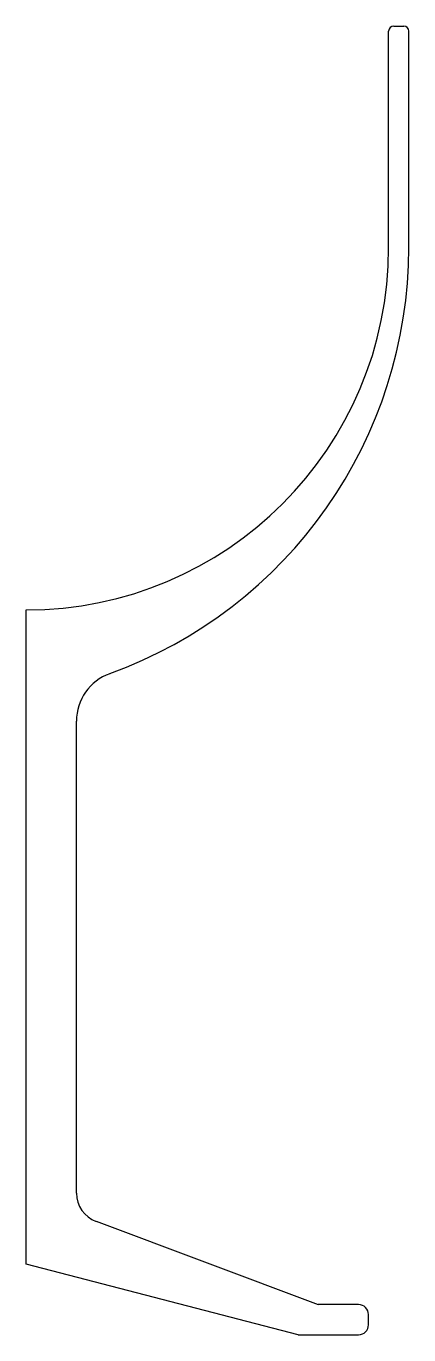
# Model space of a CAD drawing. Header units: millimetres. Extents: x 3053 to 3091, y 1216 to 1346.
import ezdxf

# ---------------------------------------------------------------- set-up
doc = ezdxf.new("R2010")
doc.units = ezdxf.units.MM

msp = doc.modelspace()

# ---------------------------------------------------------------- linework, layer by layer
for p, q in [((3089.98, 1346), (3090.98, 1346)), ((3089.48, 1324), (3089.48, 1345.5)), ((3091.48, 1324), (3091.48, 1345.5)), ((3053.48, 1223), (3053.48, 1288)), ((3058.48, 1230.07), (3058.48, 1276.97)), ((3060.43, 1227.27), (3082.48, 1219)), ((3080.48, 1216), (3053.48, 1223)), ((3086.48, 1219), (3082.48, 1219)), ((3087.48, 1217), (3087.48, 1218)), ((3080.48, 1216), (3086.48, 1216))]:
    msp.add_line(p, q)
for centre, radius, start, end in [((3089.98, 1345.5), 0.5, 90, 180), ((3090.98, 1345.5), 0.5, 0, 90), ((3053.48, 1324), 36, 270, 0), ((3046.48, 1324), 45, 289.8769, 0), ((3063.48, 1276.97), 5, 109.8769, 180), ((3061.48, 1230.07), 3, 180, 249.444), ((3086.48, 1218), 1, 0, 90), ((3086.48, 1217), 1, 270, 0)]:
    msp.add_arc(centre, radius, start, end)

doc.saveas('drawing.dxf')
